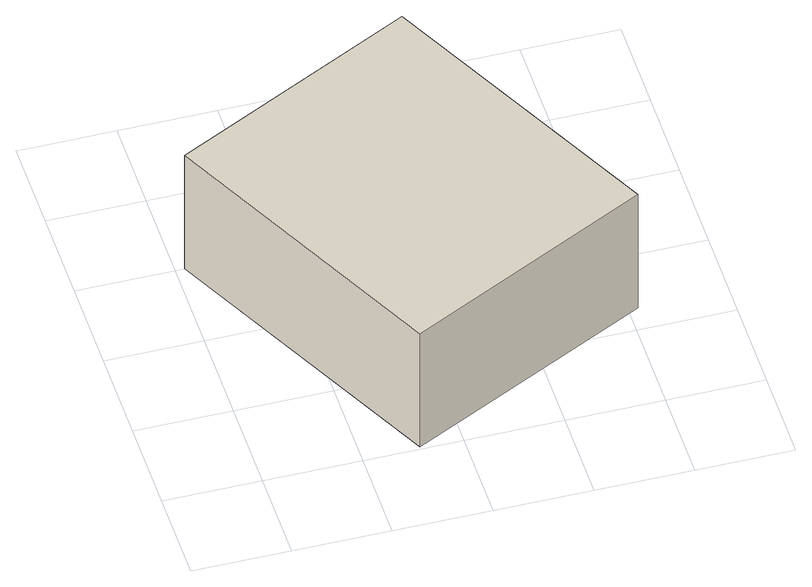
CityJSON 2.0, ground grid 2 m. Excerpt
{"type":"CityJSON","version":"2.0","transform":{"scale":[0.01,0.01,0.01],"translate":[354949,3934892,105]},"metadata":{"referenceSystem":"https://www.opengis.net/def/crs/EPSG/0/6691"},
"CityObjects":{
"building1":{"type":"Building","attributes":{"usage":"402","storeysAboveGround":1,"BuildingIDAttribute.prefecture":"14","BuildingIDAttribute.city":"14153","BuildingDetailAttribute.totalFloorArea":37.56,"BuildingDetailAttribute.buildingFootprintArea":37.56,"BuildingDetailAttribute.buildingStructureType":"610","BuildingDetailAttribute.buildingStructureOrgType":"2","BuildingDetailAttribute.orgUsage":"101","BuildingDetailAttribute.surveyYear":2015},"geometry":[{"type":"Solid","lod":"1","boundaries":[[[[0,1,2,3]],[[2,4,5,3]],[[1,6,4,2]],[[0,7,6,1]],[[3,5,7,0]],[[4,6,7,5]]]]}]}
},
"vertices":[
[18,601,92],[522,853,92],[819,258,92],[314,6,92],[819,258,392],[314,6,392],[522,853,392],[18,601,392]
]}
